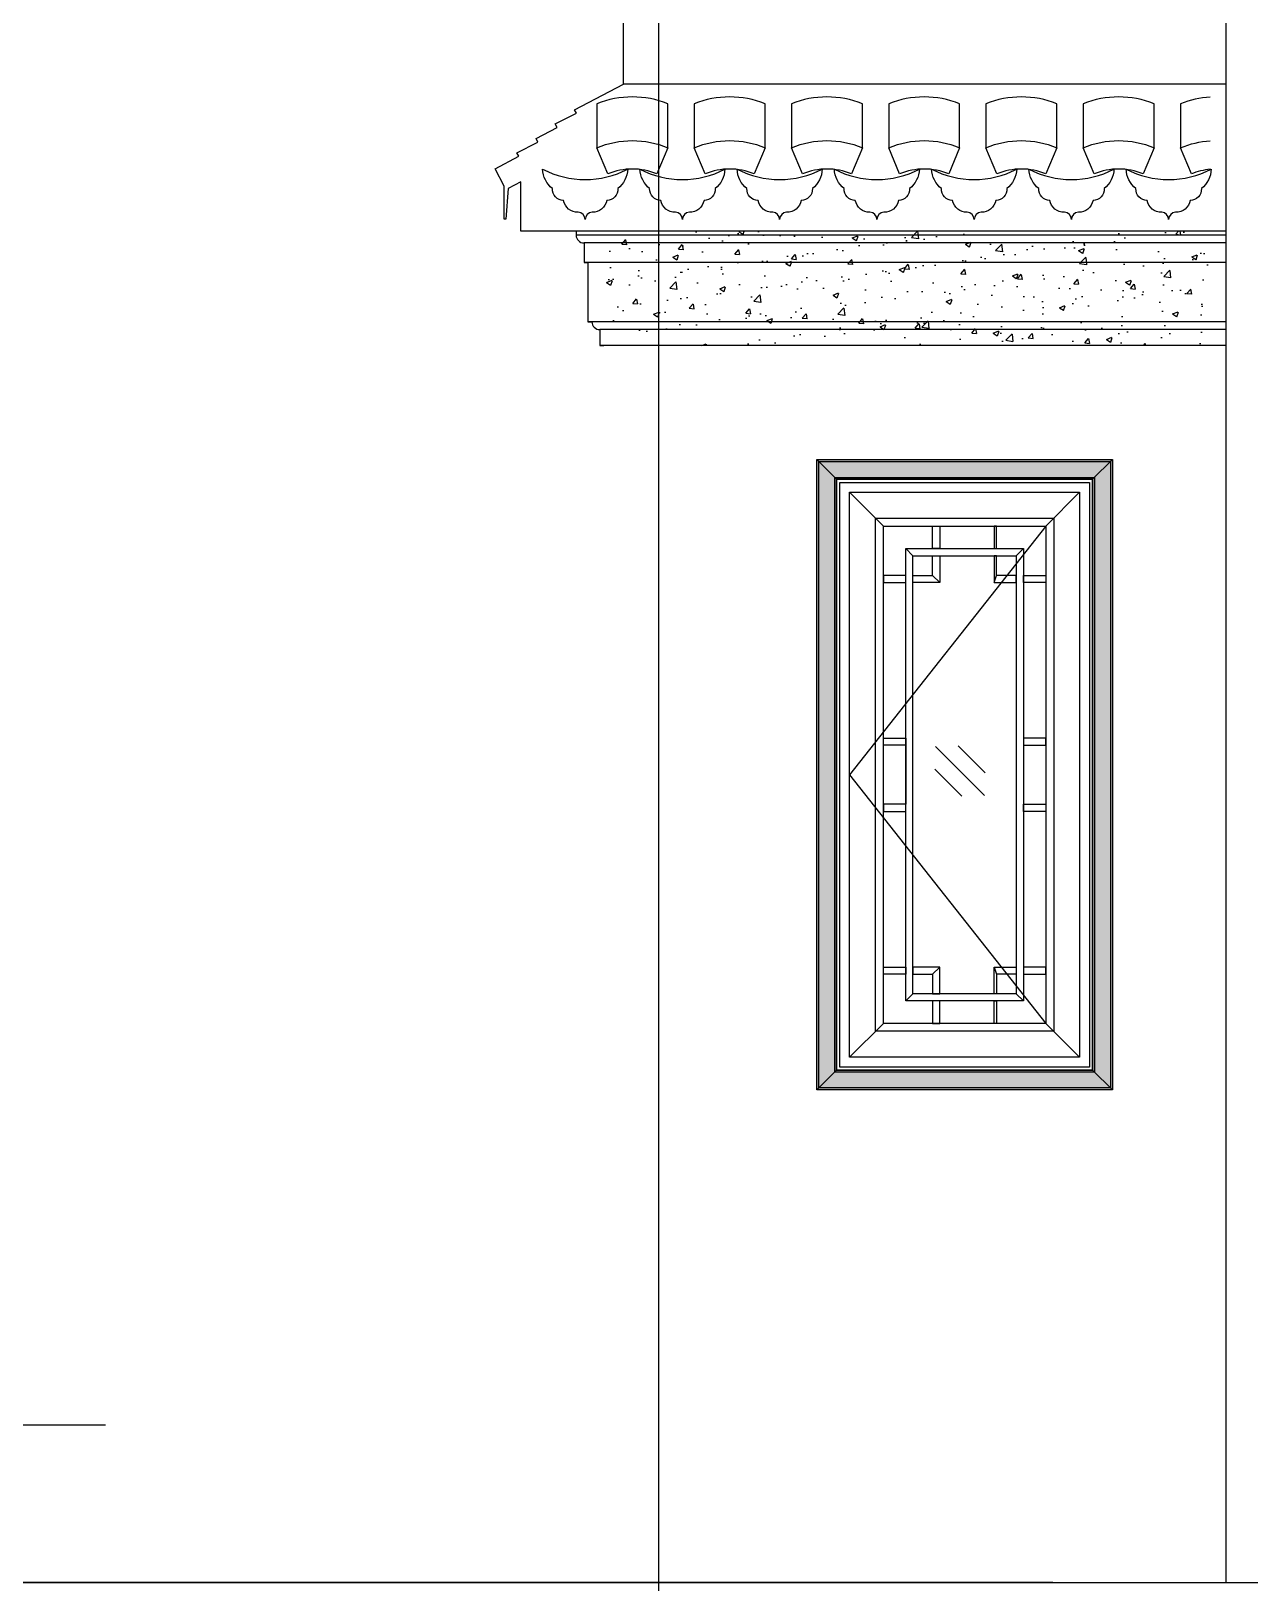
# Model space of a CAD drawing. Extents: x 296441 to 853063, y 459050 to 1117990.
# Drawn here: x 645155 to 648250, y 994962 to 998901 of the extents above; entities that cross this region are included whole.
import ezdxf
from ezdxf.xclip import XClip

# ---------------------------------------------------------------- set-up
doc = ezdxf.new("R2010")
doc.units = 0
doc.header["$LTSCALE"] = 1000
doc.header["$XCLIPFRAME"] = 0
doc.linetypes.add('CENTER-1', pattern=[10, 6.25, -1.25, 1.25, -1.25])
doc.linetypes.add('CENTER2', pattern=[28.574999999999996, 19.05, -3.174999999999999, 3.174999999999999, -3.174999999999999])
for name, color, linetype in [('17-ELEV$0$G-XREF', 2, 'Continuous'), ('95', 95, 'Continuous'), ('E1-ELEV-N$0$A-WALL', 1, 'Continuous'), ('E2-E3-ELEV-N$0$G-XREF', 2, 'Continuous'), ('G-ELEV-N$0$A-ELEV-HEVY', 2, 'Continuous'), ('G-ELEV-N$0$A-ELEV-MEDM', 4, 'Continuous'), ('G-ELEV-N$0$A-ELEV-THIN', 144, 'Continuous'), ('G-ELEV-N$0$B-ELEV-N-RF3$0$A-ELEV-MEDM', 4, 'Continuous'), ('G-ELEV-N$0$mt2-E$0$A-ELEV-OTLN', 1, 'Continuous'), ('G-GRID', 8, 'CENTER2'), ('G-XREF', 2, 'Continuous'), ('G1-ELEV-ce-20$0$LPC1417$0$A-ELEV-MEDM', 4, 'Continuous'), ('G1-ELEV-ce-20$0$LPC1417$0$A-ELEV-THIN', 145, 'Continuous'), ('G1-ELEV-ce-20$0$LPC1417$0$A-ELEV-WIND', 147, 'Continuous'), ('G1-ELEV-ce-20$0$LPC1417$0$G-XREF', 2, 'Continuous'), ('WALL-TYPE-D-2$0$A-ELEV-MEDM-HEVY', 2, 'Continuous'), ('ZT0_默认图层-----PM、LM、DY、JD', 7, 'Continuous'), ('ZT1_通用--填充---PM、LM、DY、JD', 8, 'Continuous'), ('主框线', 4, 'Continuous'), ('副框内口线', 6, 'Continuous'), ('花格栅', 6, 'Continuous'), ('铝合金花格条', 5, 'Continuous')]:
    doc.layers.add(name, color=color, linetype=linetype)

# ---------------------------------------------------------------- blocks, each defined once
blk = doc.blocks.new('E1-ELEV-N')
at = {"layer": 'E1-ELEV-N$0$A-WALL'}
blk.add_line((-10599.99999999627, -400.0000000065193), (999.9999999944121, -400.0000000065193), dxfattribs=at)
blk = doc.blocks.new('E2-E3-ELEV-N')
at = {"layer": 'E2-E3-ELEV-N$0$G-XREF'}
ref = blk.add_blockref('E1-ELEV-N', (-1.629814505577087e-08, 0), dxfattribs=dict(at, xscale=-1, rotation=1.167066443485965e-10))
XClip(ref).set_block_clipping_path([(-3330.0000000083255, 8072.277096409523), (-3330.00000000553, 6699.999999993481), (-7799.999999999883, 6699.999999993481), (-7799.999999999835, 4600.0000000032815), (-3190.017928741986, 4600.0000000032815), (-3190.0179287449673, 7263.287318631097), (-3.106502543496897e-08, 7263.287318636372), (-2.8172749598345907e-09, 4600.000000004424), (6.056887532635324e-09, -2500.000000005297), (-10599.999999984546, -2500.0000000268883), (-10600.000000016109, 12995.16678363803), (-4747.497518206873, 12995.166783649951), (-4747.497518196846, 8072.277096406636)])
blk = doc.blocks.new('G-ELEV-N$0$B-ELEV-N-RF3$0$ghsdffgsdlkgsdgsdf')
at = {"layer": 'G-ELEV-N$0$B-ELEV-N-RF3$0$A-ELEV-MEDM', "color": 0}
blk.add_lwpolyline([(-0.0004130508750677109, 2.795422915369272e-08, -0.4086840473709477), (17.65912312641376, 17.99677988702024, 0.3710916077769059), (54.8403965421021, 48.21091464349593, 0.424353686270066), (83.12748999707401, 78.18123075181211, 0.213335491750496), (107.9995936732703, 127.5605351682898, -0.2445723906024019), (-108.0000066440589, 127.5605351552513, 0.213335491750496), (-83.12790300138295, 78.18123076671327, 0.424353686270066), (-54.84080959297717, 48.21091465654899, 0.3710916077769059), (-17.65953618474668, 17.99677981996501, -0.4086840473709477), (0, 1.455191522836685e-11)], format="xyb", dxfattribs=at)
blk = doc.blocks.new('mt2-E')
at = {"layer": 'WALL-TYPE-D-2$0$A-ELEV-MEDM-HEVY'}
blk.add_line((-1559.999979789485, -49.9999999969732, -0.1118665417186535), (-1559.999979789485, 4110.000000003027, -0.1118665417186535), dxfattribs=at)
blk = doc.blocks.new('单层玻璃')
at = {"layer": '95'}
for p, q in [((-1.216571543132886, -0.08520069334190339), (0.08520069322548807, 1.216571543191094)), ((-1.183139254106209, -1.183139254106209), (1.183139254106209, 1.183139254106209)), ((-0.08520069322548807, -1.216571543249302), (1.216571543132886, 0.08520069334190339))]:
    blk.add_line(p, q, dxfattribs=at)
blk = doc.blocks.new('*U2395')
at = {"color": 8}
for p, q in [((118.8000094052404, -118.8000094055896), (33.00000940542668, -33.00000940554304)), ((531.199990594876, -118.8000094055896), (616.9999905951554, -33.00000940554304)), ((118.8000094052404, -1381.19999059476), (33.00000940542668, -1466.999990594806)), ((531.199990594876, -1381.19999059476), (616.9999905951554, -1466.999990594806))]:
    blk.add_line(p, q, dxfattribs=at)
blk.add_lwpolyline([(616.9999905951554, -1466.999990594806), (33.00000940542668, -1466.999990594806), (33.00000940542668, -33.00000940554304), (616.9999905951554, -33.00000940554304)], close=True)
at = {"color": 2, "ltscale": 250}
blk.add_lwpolyline([(531.199990594876, -1381.19999059476), (118.8000094052404, -1381.19999059476), (118.8000094052404, -118.8000094055896), (531.199990594876, -118.8000094055896)], close=True, dxfattribs=at)
at = {"layer": '主框线'}
blk.add_lwpolyline([(642.0000000001164, -1492), (8, -1492), (8, -8.00000000034919), (642.0000000001164, -8.00000000034919)], close=True, dxfattribs=at)
at = {"layer": '副框内口线', "linetype": 'CENTER-1', "ltscale": 40}
blk.add_lwpolyline([(650.0000000001164, -1500), (0, -1500), (0, -3.491891220619436e-10), (650.0000000001164, -3.491891220619436e-10)], close=True, dxfattribs=at)
at = {"layer": '花格栅', "color": 6, "ltscale": 250}
blk.add_lwpolyline([(551.199990594876, -1401.19999059476), (98.80000940524042, -1401.19999059476), (98.80000940524042, -98.8000094055896), (551.199990594876, -98.8000094055896)], close=True, dxfattribs=at)
at = {"layer": '铝合金花格条'}
for p, q in [((175.800009411294, -675), (175.8000094103627, -825)), ((474.1999905925477, -675), (474.1999905916164, -825))]:
    blk.add_line(p, q, dxfattribs=at)
for points in [[(243.8000094075687, -118.8000094017479), (261.8000094075687, -118.8000094008166), (261.8000094103627, -175.8000094008166), (243.8000094103627, -175.8000094017479)], [(406.1999905944103, -118.8000094017479), (400.1999905944103, -118.8000094008166), (400.1999905916164, -175.8000094008166), (406.1999905916164, -175.8000094017479)], [(474.1999905916164, -1324.19999059476), (175.8000094103627, -1324.19999059476), (175.8000094103627, -175.8000094059389), (474.1999905916164, -175.8000094059389)], [(456.1999905916164, -1306.19999059476), (193.8000094103627, -1306.19999059476), (193.8000094103627, -193.8000094059389), (456.1999905916164, -193.8000094059389)], [(118.8000094061717, -243.8000094031449), (118.8000094052404, -261.8000094031449), (175.8000094052404, -261.8000094059389), (175.8000094061717, -243.8000094059389)], [(531.199990594876, -243.8000094031449), (531.1999905958073, -261.8000094031449), (474.1999905958073, -261.8000094059389), (474.199990594876, -243.8000094059389)], [(175.800009411294, -675), (118.800009411294, -675), (118.800009411294, -657), (175.800009411294, -657)], [(474.1999905916164, -675), (531.1999905916164, -675), (531.1999905916164, -657), (474.1999905916164, -657)], [(175.800009411294, -825), (118.800009411294, -825), (118.800009411294, -843), (175.800009411294, -843)], [(474.1999905916164, -825), (531.1999905916164, -825), (531.1999905916164, -843), (474.1999905916164, -843)], [(118.8000094061717, -1256.199990597088), (118.8000094052404, -1238.199990597088), (175.8000094052404, -1238.199990594294), (175.8000094061717, -1256.199990594294)], [(531.199990594876, -1256.199990597554), (531.1999905958073, -1238.199990597554), (474.1999905958073, -1238.19999059476), (474.199990594876, -1256.19999059476)], [(243.8000094075687, -1381.199990598951), (261.8000094075687, -1381.199990599882), (261.8000094103627, -1324.199990599882), (243.8000094103627, -1324.199990598951)], [(406.1999905944103, -1381.199990598951), (400.1999905944103, -1381.199990599882), (400.1999905916164, -1324.199990599882), (406.1999905916164, -1324.199990598951)]]:
    blk.add_lwpolyline(points, close=True, dxfattribs=at)
for points in [[(193.8000094103627, -193.8000094059389), (175.8000094103627, -175.8000094059389)], [(261.8000094094314, -261.8000094059389), (243.8000094094314, -243.8000094059389), (243.8000094094314, -193.8000094059389), (261.8000094094314, -193.8000094059389), (261.8000094094314, -261.8000094059389), (193.8000094094314, -261.8000094059389), (193.8000094094314, -243.8000094059389), (243.8000094094314, -243.8000094059389)], [(400.1999905925477, -261.8000094059389), (406.1999905925477, -243.8000094059389), (406.1999905925477, -193.8000094059389), (400.1999905925477, -193.8000094059389), (400.1999905925477, -261.8000094059389), (456.1999905925477, -261.8000094059389), (456.1999905925477, -243.8000094059389), (406.1999905925477, -243.8000094059389)], [(456.1999905916164, -193.8000094059389), (474.1999905916164, -175.8000094059389)], [(261.8000094094314, -1238.19999059476), (243.8000094094314, -1256.19999059476), (243.8000094094314, -1306.19999059476), (261.8000094094314, -1306.19999059476), (261.8000094094314, -1238.19999059476), (193.8000094094314, -1238.19999059476), (193.8000094094314, -1256.19999059476), (243.8000094094314, -1256.19999059476)], [(400.1999905925477, -1238.19999059476), (406.1999905925477, -1256.19999059476), (406.1999905925477, -1306.19999059476), (400.1999905925477, -1306.19999059476), (400.1999905925477, -1238.19999059476), (456.1999905925477, -1238.19999059476), (456.1999905925477, -1256.19999059476), (406.1999905925477, -1256.19999059476)]]:
    blk.add_lwpolyline(points, dxfattribs=at)
at = {"layer": '铝合金花格条', "elevation": -0.06302419923047158}
for points in [[(193.8000094103627, -1306.19999059476), (175.8000094103627, -1324.19999059476)], [(456.1999905916164, -1306.19999059476), (474.1999905916164, -1324.19999059476)]]:
    blk.add_lwpolyline(points, dxfattribs=at)
at = {"extrusion": (0, 0, -1), "xscale": 52.5, "yscale": 52.5, "zscale": -52.5}
blk.add_blockref('单层玻璃', (-313.1052317788854, -740.4806957957335), dxfattribs=at)
blk = doc.blocks.new('G-ELEV-N')
at = {"layer": 'ZT1_通用--填充---PM、LM、DY、JD', "ltscale": 1000}
h = blk.add_hatch(dxfattribs=at)
h.set_pattern_fill('混凝土', color=256, scale=20)
h.set_pattern_definition([(49.99999999999999, (-140, 2740.000000000233), (143.4520365201507, -12.55042699651902), [15, -165]), (355, (-140, 2740.000000000233), (-27.7502667226, 150.4384267400024), [12, -132]), (100.4514, (-128.0456639999757, 2738.954132000217), (115.7018763428043, 137.8879084121907), [12.748038, -140.2284224]), (46.18420000000002, (-140, 2780.000000000233), (213.4482097251289, -33.10380286580362), [22.4999999999999, -247.4999999999992]), (96.6356, (-122.2126510000089, 2777.241338600172), (186.9325411097407, 194.8235741800883), [19.1220576, -210.3426]), (351.1842, (-140, 2780.000000000233), (186.9323890267254, 194.8237201850649), [18, -198]), (21, (-120, 2770.000000000233), (119.3814104236923, -80.52377813306776), [15, -165]), (326.0000000000001, (-120, 2770.000000000233), (48.66306638431634, 145.0300090093706), [12, -132]), (71.4514, (-110.0515534000006, 2763.289678800153), (168.044525716298, 64.50609934199048), [12.748038, -140.2284224]), (37.50000000000001, (-140, 2740.000000000233), (2.431971063458134, 66.5787707662623), [0, -130.4, 0, -134, 0, -132.5]), (7.499999999999999, (-140, 2740.000000000233), (52.61390748842972, 78.88234237647205), [0, -76.39999999999999, 0, -127.4, 0, -50.5]), (327.5, (-184.5999999999767, 2740.000000000233), (106.7644872344818, -4.510974346875951), [0, -50, 0, -156, 0, -207]), (317.5, (-204.5999999999767, 2740.000000000233), (116.6372338684772, 20.02099646646354), [0, -65, 0, -103.6, 0, -147])])
h.paths.add_polyline_path([(1400.000020204694, 2740.000000000233), (1400.000020204694, 3030.000000000349), (-140, 3030.000000000466), (-140, 2740.000000000233)])
h = blk.add_hatch(dxfattribs=at)
h.set_pattern_fill('混凝土', color=256, scale=10)
h.set_pattern_definition([(49.99999999999999, (38145.25738487463, 12947.23464626155), (71.72601826007535, -6.275213498259511), [7.5, -82.5]), (355, (38145.25738487463, 12947.23464626155), (-13.8751333613, 75.21921337000119), [6, -66]), (100.4514, (38151.23455287458, 12946.71171226155), (57.85093817140216, 68.94395420609536), [6.374019000000001, -70.1142112]), (46.18420000000002, (38145.25738487463, 12967.23464626155), (106.7241048625644, -16.55190143290181), [11.24999999999998, -123.7499999999998]), (96.6356, (38154.15105937468, 12965.85531556152), (93.46627055487033, 97.41178709004417), [9.561028799999999, -105.1713]), (351.1842, (38145.25738487463, 12967.23464626155), (93.46619451336272, 97.41186009253246), [9, -99]), (21, (38155.25738487463, 12962.23464626155), (59.69070521184616, -40.26188906653388), [7.5, -82.5]), (326.0000000000001, (38155.25738487463, 12962.23464626155), (24.33153319215817, 72.5150045046853), [6, -66]), (71.4514, (38160.23160817462, 12958.87948566151), (84.02226285814899, 32.25304967099524), [6.374019000000001, -70.1142112]), (37.50000000000001, (38145.25738487463, 12947.23464626155), (1.215985531729067, 33.28938538313115), [0, -65.19999999999999, 0, -67, 0, -66.25]), (7.499999999999999, (38145.25738487463, 12947.23464626155), (26.30695374421486, 39.44117118823603), [0, -38.2, 0, -63.7, 0, -25.25]), (327.5, (38122.95738487458, 12947.23464626155), (53.3822436172409, -2.255487173437976), [0, -25, 0, -78, 0, -103.5]), (317.5, (38112.95738487458, 12947.23464626155), (58.31861693423862, 10.01049823323177), [0, -32.5, 0, -51.8, 0, -73.5])])
h.paths.add_polyline_path([(401.4166902116267, 2450), (1151.416690211976, 2450), (1151.416690211976, 850), (401.4166902116267, 850)])
h.paths.add_polyline_path([(1101.416690211976, 2400), (1101.416690212092, 900.0000000001164), (451.4166902116267, 899.9999999998836), (451.4166902116267, 2400)], flags=16)
at = {"layer": 'G-ELEV-N$0$A-ELEV-HEVY'}
for p, q in [((1440.000020206324, 3402.756912868354), (-89.99999999976717, 3402.75691286847)), ((1440.000020206324, 3030.000000000582), (-210, 3030)), ((1440.000020206324, 2740.000000000466), (-150, 2740.000000000233))]:
    blk.add_line(p, q, dxfattribs=at)
blk.add_lwpolyline([(-210, 3030), (-350, 3030), (-350, 3155.021331191296), (-382.2870131011587, 3138.242253516801), (-388.0827355836518, 3060), (-393.0827355836518, 3060), (-393.0827355836518, 3143.90162756294), (-416, 3188), (-355.8458692971617, 3220.082203041762), (-360.1812543072738, 3228.424534803722), (-306.8449345279951, 3256.080404318869), (-311.5906271536369, 3265.212267402094), (-258.2543073741253, 3292.868136917241), (-263, 3302), (-209.4645835780539, 3329.272759309504), (-214, 3338), (-90, 3402.952380952425), (-90, 3560), (-110, 3560), (-110, 3600), (-90, 3600)], dxfattribs=at)
blk.add_lwpolyline([(-140, 3030.000000000233), (-210, 3030.000000000233), (-210, 3020.000000000233, 0.414213562373095), (-190, 3000.000000000233), (-190, 2950.000000000233), (-180, 2950.000000000233), (-180, 2800.000000000233), (-170, 2800.000000000233, 0.414213562373095), (-150, 2780.000000000233), (-150, 2740.000000000233), (-140, 2740.000000000233)], format="xyb", dxfattribs=at)
at = {"layer": 'G-ELEV-N$0$A-ELEV-MEDM'}
for p, q in [((1440.000020206324, 2950.000000000349), (-190, 2950.000000000233)), ((1440.000020206324, 2800.000000000349), (-180, 2800.000000000233))]:
    blk.add_line(p, q, dxfattribs=at)
at = {"layer": 'G-ELEV-N$0$A-ELEV-THIN'}
for p, q in [((1440.000020206324, 3020), (-210, 3020.000000000233)), ((1440.000020206324, 3000.000000000582), (-190, 3000)), ((1440.000020206324, 2780.000000000349), (-150, 2780.000000000233))]:
    blk.add_line(p, q, dxfattribs=at)
for points in [[(22.89091757847928, 3241.700290317647), (22.89091592794284, 3352.804531943519, 0.199999999910216), (-157.1090840308461, 3352.804531913251), (-157.1090824550483, 3241.700290289242)], [(269.8122192509472, 3241.700294226408), (269.8122176004108, 3352.804535851814, 0.199999999910216), (89.81221764162183, 3352.804535822012), (89.81221921741962, 3241.700294198003)], [(516.7335209234152, 3241.700297894422), (516.7335192728788, 3352.804539519828, 0.199999999910216), (336.7335193140898, 3352.804539490025), (336.7335208898876, 3241.700297866017)], [(763.6548225958832, 3241.700301562436), (763.6548209453467, 3352.804543187842, 0.199999999910216), (583.6548209865578, 3352.804543158039), (583.6548225623555, 3241.700301534031)], [(1010.576124268351, 3241.70030523045), (1010.576122617815, 3352.804546855856, 0.199999999910216), (830.5761226590257, 3352.804546826053), (830.5761242348235, 3241.700305202045)], [(1257.497425940819, 3241.700308898697), (1257.497424290283, 3352.804550524103, 0.199999999910216), (1077.497424331494, 3352.8045504943), (1077.497425907291, 3241.700308870291)], [(1400.000020204694, 3370.359902899945, 0.08347650542694794), (1324.418726003962, 3352.804554162314), (1324.418727579759, 3241.700312538305)], [(-4.801349650602788, 3175.238654738758, 0.1999999998863418), (-129.4167343280278, 3175.238654778805), (-157.1090824941639, 3241.700290156994, -0.1999999999128089), (22.89091755240224, 3241.700290211476), (-4.801430537831038, 3175.238654779736)], [(242.1199520218652, 3175.238658647519, 0.1999999998863418), (117.5045673435088, 3175.238658687565), (89.81221917830408, 3241.700294065755, -0.1999999999128089), (269.8122192248702, 3241.700294120237), (242.1198711346369, 3175.238658688497)], [(489.0412536943331, 3175.238662315533, 0.1999999998863418), (364.4258690159768, 3175.238662355579), (336.733520850772, 3241.700297733769, -0.1999999999128089), (516.7335208973382, 3241.700297788251), (489.0411728071049, 3175.238662356511)], [(735.9625553668011, 3175.238665983547, 0.1999999998863418), (611.3471706884447, 3175.238666023593), (583.65482252324, 3241.700301401783, -0.1999999999128089), (763.6548225698061, 3241.700301456265), (735.9624744795728, 3175.238666024525)], [(982.8838570392691, 3175.23866965156, 0.1999999998863418), (858.2684723609127, 3175.238669691607), (830.576124195708, 3241.700305069797, -0.1999999999128089), (1010.576124242274, 3241.700305124279), (982.8837761520408, 3175.238669692539)], [(1229.805158711737, 3175.238673319807, 0.1999999998863418), (1105.189774033381, 3175.238673359854), (1077.497425868176, 3241.700308738044, -0.1999999999128089), (1257.497425914742, 3241.700308792526), (1229.805077824509, 3175.238673360785)], [(1400.000020204694, 3187.057272061473, 0.07656623857833617), (1352.111075705849, 3175.238677027868), (1324.418727540644, 3241.700312406057, -0.08347650373455813), (1400.000020204694, 3259.255661065807, -0.08347650373455813)]]:
    blk.add_lwpolyline(points, format="xyb", dxfattribs=at)
at = {"layer": 'G-ELEV-N$0$mt2-E$0$A-ELEV-OTLN'}
blk.add_line((-1996.343836931512, -399.9998945361003), (12739.54067224823, -399.9998945361003), dxfattribs=at)
at = {"layer": 'G1-ELEV-ce-20$0$LPC1417$0$A-ELEV-MEDM'}
blk.add_lwpolyline([(401.4166902116267, 2450), (1151.416690211976, 2450), (1151.416690211976, 850), (401.4166902116267, 850)], close=True, dxfattribs=at)
at = {"layer": 'G1-ELEV-ce-20$0$LPC1417$0$A-ELEV-THIN'}
for p, q in [((451.4166902116267, 2400), (401.4166902116267, 2450)), ((1101.416690211976, 2400), (1151.416690211976, 2450)), ((1101.416690211976, 2400), (1151.416690211976, 2450)), ((451.4166902116267, 900), (401.4166902116267, 850)), ((1101.416690211976, 900), (1151.416690211976, 850)), ((1101.416690211976, 900), (1151.416690211976, 850))]:
    blk.add_line(p, q, dxfattribs=at)
for points in [[(406.4166902116267, 2445), (1146.416690211976, 2445), (1146.416690211976, 855), (406.4166902116267, 855)], [(446.4166902116267, 2405), (1106.416690211976, 2405), (1106.416690211976, 895), (446.4166902116267, 895)]]:
    blk.add_lwpolyline(points, close=True, dxfattribs=at)
at = {"layer": 'G1-ELEV-ce-20$0$LPC1417$0$A-ELEV-WIND', "ltscale": 0.01}
blk.add_lwpolyline([(1101.416690211976, 2400), (451.4166902118595, 2400), (451.4166902118595, 900), (1101.416690211976, 900)], close=True, dxfattribs=at)
at = {"layer": 'G1-ELEV-ce-20$0$LPC1417$0$G-XREF'}
blk.add_lwpolyline([(451.4166902116267, 2400), (1101.416690211976, 2400), (1101.416690211976, 900), (451.4166902116267, 900)], close=True, dxfattribs=at)
at = {"layer": 'ZT0_默认图层-----PM、LM、DY、JD', "ltscale": 1000}
blk.add_lwpolyline([(982.6166808067355, 2281.19999059476), (484.4166996172862, 1650.000000000233), (982.6166808067355, 1018.80000940559)], dxfattribs=at)
blk.add_blockref('mt2-E', (2999.999999995809, -349.9998945312109))
at = {"ltscale": 1000}
blk.add_blockref('*U2395', (451.4166902118595, 2400.000000000349), dxfattribs=at)
at = {"layer": 'G-ELEV-N$0$A-ELEV-THIN', "xscale": -1}
for p in [(-187.1090419138782, 3059.804524098523), (59.81225975858979, 3059.804528007284), (306.7335614310578, 3059.804531675298), (553.6548631035257, 3059.804535343312), (800.5761647759937, 3059.804539011326), (1047.497466448462, 3059.804542679572), (1294.41876812093, 3059.804546347586)]:
    blk.add_blockref('G-ELEV-N$0$B-ELEV-N-RF3$0$ghsdffgsdlkgsdgsdf', p, dxfattribs=at)
blk = doc.blocks.new('fewerr')
at = {"layer": 'G-ELEV-N$0$mt2-E$0$A-ELEV-OTLN', "color": 169}
blk.add_line((5941241.514151275, 565418.93742907), (5955977.398660455, 565418.93742907), dxfattribs=at)

msp = doc.modelspace()

# ---------------------------------------------------------------- linework, layer by layer
at = {"layer": 'G-GRID'}
for p, q in [((646749.123766319, 992863.0944562624), (646749.123766319, 1005263.094456262)), ((591369.1386123096, 995363.0944562624), (665188.8230184197, 995363.094456262)), ((591369.1386123096, 994963.0944562624), (665188.8230184197, 994963.094456262))]:
    msp.add_line(p, q, dxfattribs=at)

# ---------------------------------------------------------------- block references
msp.add_blockref('fewerr', (-5296488.734221881, 429544.1571326561))
at = {"layer": '17-ELEV$0$G-XREF', "color": 1}
msp.add_blockref('E2-E3-ELEV-N', (637149.1238573372, 995363.0944562252), dxfattribs=at)
at = {"layer": 'G-XREF'}
msp.add_blockref('G-ELEV-N', (646749.1237663246, 995363.094456262), dxfattribs=at)

doc.saveas('drawing.dxf')
